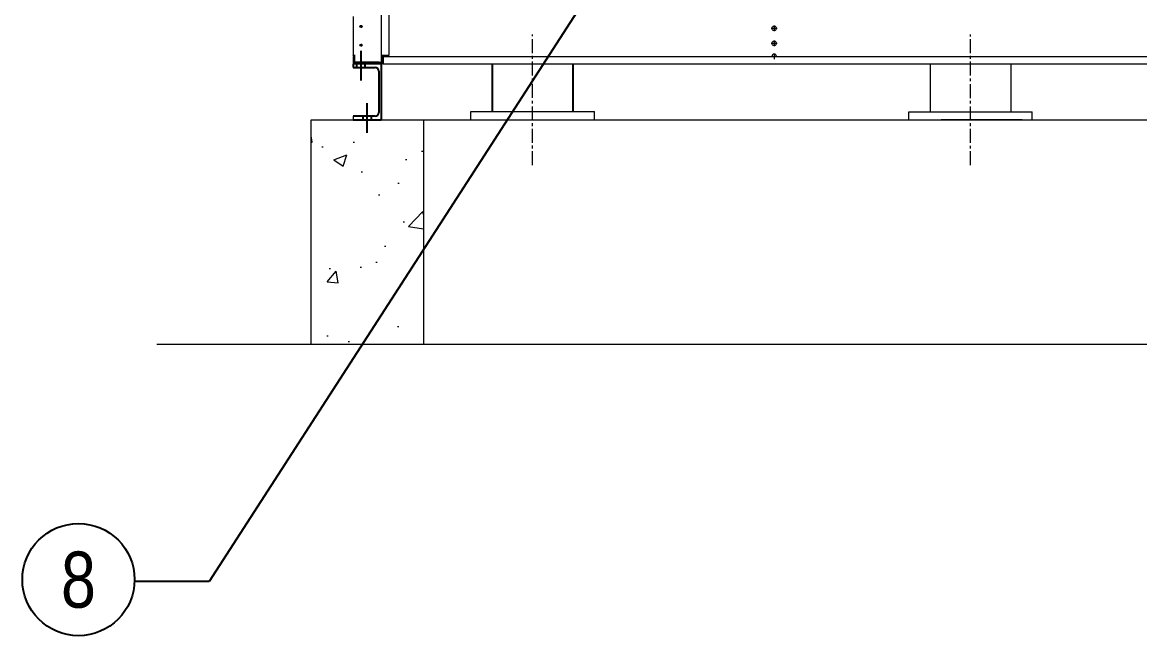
# Model space of a CAD drawing. Header units: millimetres. Extents: x -17070 to 42971, y -291348 to 40590.
# Drawn here: x 31288 to 34275, y 25847 to 27488 of the extents above; entities that cross this region are included whole.
import ezdxf
from ezdxf import colors
from ezdxf.entities.mleader import LeaderData, LeaderLine
from ezdxf.enums import TextEntityAlignment as Align
from ezdxf.math import Vec2, Vec3

# ---------------------------------------------------------------- set-up
doc = ezdxf.new("R2010")
doc.units = ezdxf.units.MM
doc.linetypes.add('CENTER', pattern=[2, 1.25, -0.25, 0.25, -0.25])
doc.linetypes.add('CENTERX2', pattern=[4, 2.5, -0.5, 0.5, -0.5])
for name, color, linetype in [('center', 1, 'CENTER'), ('냉각탑_dim', 1, 'Continuous'), ('냉각탑_text', 3, 'Continuous'), ('냉각탑_기초', 23, 'Continuous')]:
    doc.layers.add(name, color=color, linetype=linetype)
doc.styles.get("Standard").update_dxf_attribs({"font": 'arial.ttf'})

# ---------------------------------------------------------------- blocks, each defined once
blk = doc.blocks.new('2')
at = {"color": 7, "lineweight": 20, "ltscale": 0.280701}
for p, q in [((32172.6, 27504.1), (32172.6, 27400.5)), ((32247.6, 27522.1), (32247.6, 27382.5)), ((32267.6, 27507.3), (32267.6, 27399.3)), ((32189.7, 27477.3), (32197.5, 27477.3)), ((32193.6, 27481.2), (32193.6, 27473.4)), ((33297.6, 27480.1), (33297.6, 27464.5)), ((33289.8, 27472.3), (33305.4, 27472.3)), ((32189.7, 27427.3), (32197.5, 27427.3)), ((32193.6, 27431.2), (32193.6, 27423.4)), ((33289.8, 27432.3), (33305.4, 27432.3)), ((33297.6, 27440.1), (33297.6, 27424.5)), ((32172.6, 27399.3), (32172.6, 27400.5)), ((32172.6, 27400.5), (32177.8, 27400.5)), ((32172.6, 27400.5), (32175.8, 27400.5)), ((32172.6, 27399.3), (32175.8, 27399.3)), ((32172.6, 27397.3), (32172.6, 27382.5)), ((32172.6, 27397.3), (32175.8, 27397.3)), ((32174.6, 27399.3), (32174.6, 27397.3)), ((32174.6, 27399.3), (32174.6, 27397.3)), ((32175.8, 27400.5), (32175.8, 27381.4)), ((32267.6, 27399.3), (32247.6, 27399.3)), ((32250.8, 27399.3), (32250.8, 27380.5)), ((32252.8, 27397.3), (32252.8, 27377.3)), ((32252.8, 27397.3), (35392.4, 27397.3)), ((33289.8, 27397.3), (33305.4, 27397.3)), ((33297.6, 27405.1), (33297.6, 27389.5)), ((32172.6, 27382.5), (32172.6, 27380.7)), ((32242.4, 27381.4), (32175.8, 27381.4)), ((32176, 27377.3), (32177.8, 27377.3)), ((32242.4, 27380.5), (32177.8, 27380.5)), ((32177.8, 27377.3), (32242.4, 27377.3)), ((32214.6, 27381.4), (32214.6, 27380.7)), ((32216.6, 27380.5), (32216.6, 27381.4)), ((32216.6, 27380.7), (32220, 27380.7)), ((32218.6, 27380.5), (32218.6, 27380.7)), ((32242.4, 27381.4), (32242.4, 27380.5)), ((32246.9, 27380.5), (32242.4, 27380.5)), ((32252.8, 27377.3), (32242.4, 27377.3)), ((32246.7, 27379.6), (32245.3, 27380.5)), ((32247.6, 27380.5), (32247.6, 27382.5)), ((32247.6, 27382), (32250.8, 27382)), ((32252.8, 27380.5), (32247.6, 27380.5)), ((32250.8, 27382.5), (32252.8, 27382.5)), ((32252.8, 27377.3), (35392.4, 27377.3))]:
    blk.add_line(p, q, dxfattribs=at)
at = {"color": 1, "linetype": 'CENTERX2', "ltscale": 50}
blk.add_line((32193.6, 27332.3), (32193.6, 27412.3), dxfattribs=at)
at = {"color": 7, "lineweight": 25, "ltscale": 0.008333}
blk.add_line((32172.6, 27377.3), (32172.6, 27367.3), dxfattribs=at)
at = {"color": 7, "lineweight": 25, "ltscale": 0.125}
for p, q in [((32247.6, 27377.3), (32172.6, 27377.3)), ((32172.6, 27227.3), (32247.6, 27227.3))]:
    blk.add_line(p, q, dxfattribs=at)
at = {"color": 7, "lineweight": 25, "ltscale": 0.05125}
for p, q in [((32172.6, 27367.3), (32231.1, 27367.3)), ((32231.1, 27237.3), (32172.6, 27237.3))]:
    blk.add_line(p, q, dxfattribs=at)
for p, q in [((32182.6, 27367.3), (32182.6, 27377.3)), ((32204.6, 27367.3), (32204.6, 27377.3)), ((32199.1, 27227.3), (32199.1, 27237.3)), ((32221.1, 27227.3), (32221.1, 27237.3))]:
    blk.add_line(p, q)
at = {"color": 7, "lineweight": 25, "ltscale": 0.091667}
blk.add_line((32241.1, 27357.3), (32241.1, 27247.3), dxfattribs=at)
at = {"ltscale": 25}
blk.add_line((32247.6, 27377.3), (32247.6, 27227.3), dxfattribs=at)
at = {"color": 0, "ltscale": 30}
for p, q in [((32543.7, 27377.3), (32543.7, 27249.4)), ((32759.7, 27377.3), (32759.7, 27249.4))]:
    blk.add_line(p, q, dxfattribs=at)
at = {"color": 7, "lineweight": 20}
for p, q in [((33714.3, 27377.3), (33714.3, 27249.3)), ((33930.6, 27377.3), (33930.6, 27249.3)), ((33657.5, 27249.3), (33987.5, 27249.3)), ((33657.5, 27227.3), (33657.5, 27249.3)), ((33987.5, 27227.3), (33987.5, 27249.3)), ((33657.5, 27227.3), (33987.5, 27227.3)), ((33960.6, 27227.3), (33744.3, 27227.3))]:
    blk.add_line(p, q, dxfattribs=at)
at = {"color": 7, "lineweight": 15, "ltscale": 0.0625}
blk.add_line((32172.6, 27237.3), (32172.6, 27227.3), dxfattribs=at)
at = {"color": 7, "lineweight": 15}
for p, q in [((32487.1, 27249.4), (32817.1, 27249.4)), ((32487.1, 27227.4), (32487.1, 27249.4)), ((32817.1, 27227.4), (32817.1, 27249.4)), ((32487.1, 27227.4), (32817.1, 27227.4))]:
    blk.add_line(p, q, dxfattribs=at)
at = {"lineweight": 5}
blk.add_line((32247.6, 27227.3), (35397.6, 27227.3), dxfattribs=at)
at = {"color": 7, "lineweight": 20, "ltscale": 0.280701}
for centre, radius in [((32193.6, 27477.3), 3), ((33297.6, 27472.3), 6), ((32193.6, 27427.3), 3), ((33297.6, 27432.3), 6)]:
    blk.add_circle(centre, radius, dxfattribs=at)
for centre, radius, start, end in [((33297.6, 27397.3), 6, 0, 180), ((32177.8, 27382.5), 5.2, 180, 270), ((32176, 27380.7), 3.4, 180, 270), ((32177.8, 27382.5), 2, 213.3669, 270), ((32211.2, 27380.7), 3.4, 270, 270.9138), ((32211.2, 27380.7), 3.4, 356.6277, 360), ((32213.7, 27380.7), 0.955, 347.8464, 359.9343), ((32242.4, 27382.5), 5.2, 270, 360)]:
    blk.add_arc(centre, radius, start, end, dxfattribs=at)
at = {"color": 7, "lineweight": 25}
for centre, start, end in [((32231.1, 27357.3), 0, 90), ((32231.1, 27247.3), 270, 0)]:
    blk.add_arc(centre, 10, start, end, dxfattribs=at)
at = {"color": 7, "lineweight": 20, "ltscale": 0.280701}
blk.add_open_spline([(32246.9, 27380.5), (32247.2, 27380.9), (32247.4, 27381.3), (32247.5, 27381.7), (32247.6, 27382.1), (32247.6, 27382.5)], degree=5, dxfattribs=at)

msp = doc.modelspace()

# ---------------------------------------------------------------- hatches: boundary and pattern name
at = {"layer": '냉각탑_기초', "lineweight": 20, "ltscale": 30}
h = msp.add_hatch(dxfattribs=at)
h.set_pattern_fill('AR-CONC', color=256, scale=50, style=0)
h.set_pattern_definition([(50, (17431.6, 10686), (358.63, -31.376), [37.5, -412.5]), (355, (17431.6, 10686), (-69.3757, 376.096), [30, -330]), (100.4514, (17461.47, 10683.4), (289.2547, 344.72), [31.87, -350.571]), (46.1842, (17431.6, 10786), (533.6205, -82.7595), [56.25, -618.75]), (96.6356, (17476.06, 10779.1), (467.331, 487.059), [47.805, -525.856]), (351.1842, (17431.6, 10786), (467.331, 487.059), [45, -495]), (21, (17481.6, 10761), (298.4535, -201.3094), [37.5, -412.5]), (326, (17481.6, 10761), (121.6577, 362.575), [30, -330]), (71.4514, (17506.46, 10744.23), (420.1113, 161.265), [31.87, -350.571]), (37.5, (17431.59, 10686), (6.0799, 166.4469), [0, -326, 0, -335, 0, -331.25]), (7.5, (17431.59, 10686), (131.5348, 197.2059), [0, -191, 0, -318.5, 0, -126.25]), (327.5, (17320.09, 10686), (266.9112, -11.2774), [0, -125, 0, -390, 0, -517.5]), (317.5, (17270.09, 10686), (291.593, 50.0525), [0, -162.5, 0, -259, 0, -367.5])])
h.paths.add_polyline_path([(32360.1, 27227.3), (32060.1, 27227.3), (32060.1, 26627.3), (32360.1, 26627.3)])

# ---------------------------------------------------------------- linework, layer by layer
at = {"color": 1, "linetype": 'CENTERX2', "ltscale": 50}
msp.add_line((32210.1, 27192.3), (32210.1, 27272.3), dxfattribs=at)
at = {"layer": 'center', "lineweight": 20, "ltscale": 30}
for p, q in [((32652.2, 27105.9), (32652.2, 27456.1)), ((33822.6, 27105.8), (33822.6, 27456))]:
    msp.add_line(p, q, dxfattribs=at)
at = {"layer": '냉각탑_dim', "linetype": 'ByBlock', "lineweight": -3}
msp.add_circle((31438.3, 25997.3), 150, dxfattribs=at)
at = {"layer": '냉각탑_기초', "lineweight": 20, "ltscale": 30}
msp.add_line((31648, 26627.3), (36091.7, 26627.3), dxfattribs=at)
msp.add_lwpolyline([(32060.1, 26627.3), (32060.1, 27227.3), (32360.1, 27227.3), (32360.1, 26627.3)], dxfattribs=at)

# ---------------------------------------------------------------- block references
msp.add_blockref('2', (0, 0))

# ---------------------------------------------------------------- texts
at = {"layer": '냉각탑_text', "width": 0.8}
msp.add_text('8', height=150, dxfattribs=at).set_placement((31438.3, 25997.3), align=Align.MIDDLE_CENTER)

# ---------------------------------------------------------------- leaders
at = {"layer": '냉각탑_dim', "lineweight": -3}
ml = msp.add_multileader_mtext('Standard', dxfattribs=at)
ml.set_content('')
ml.set_leader_properties(color=256)
ml.build(insert=Vec2(0, 0))
ml.multileader.update_dxf_attribs({"text_right_attachment_type": 6, "dogleg_length": 5, "arrow_head_size": 199.5, "scale": 30})
ctx = ml.context
ctx.base_point, ctx.scale, ctx.char_height, ctx.arrow_head_size, ctx.landing_gap_size, ctx.plane_origin = Vec3(31588.3, 25992.6), 30, 7.18, 199.5, 3.59, Vec3(33093.2, 26318.3)
ctx.right_attachment, ctx.text_align_type = 6, 2
notes = []
notes.append((ctx, [(0, (1, 1, 0), (31787.8, 25992.6), (-1, 0), 199.5, [(0, [(32963.1, 27815.3)], 0, [])])]))
ctx.mtext, ml.multileader.dxf.content_type = None, 0
for ctx, leaders in notes:
    for number, flags, end, landing, length, lines in leaders:
        leader = LeaderData()
        leader.index, (leader.has_last_leader_line, leader.has_dogleg_vector, leader.attachment_direction) = number, flags
        leader.last_leader_point, leader.dogleg_vector, leader.dogleg_length = Vec3(end), Vec3(landing), length
        for number, points, colour, breaks in lines:
            line = LeaderLine()
            line.index, line.vertices, line.color, line.breaks = number, Vec3.list(points), colors.encode_raw_color(colour), breaks
            leader.lines.append(line)
        ctx.leaders.append(leader)

doc.saveas('drawing.dxf')
